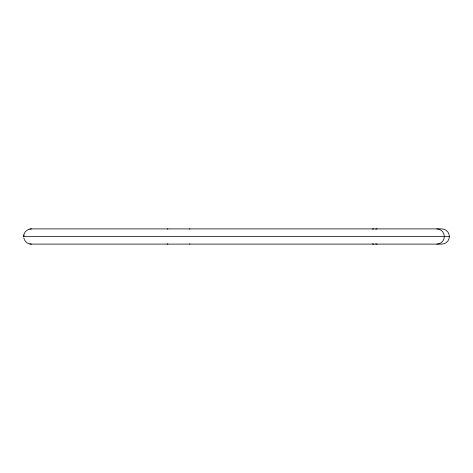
<?xml version="1.0" encoding="UTF-8"?>
<svg xmlns="http://www.w3.org/2000/svg" width="473" height="473" viewBox="0 0 473 473"><rect width="100%" height="100%" fill="white"/><g stroke="black" fill="none" stroke-linecap="round" stroke-linejoin="round"><path stroke-width="0.71" d="M29.87 229.027L31.413 228.897M449.35 236.5L23.65 236.5C23.626 232.432 27.174 228.843 31.253 228.897L441.747 228.897A7.603 7.603 0 0 1 449.35 236.5A7.603 7.603 0 0 1 441.747 244.103L31.253 244.103C27.688 244.121 24.407 241.396 23.78 237.884M29.87 243.973L31.413 244.103M373.806 244.103A3.802 3.713 -90 0 1 372.44 243.837M436.898 228.897A7.603 7.42 -90 0 1 444.318 236.5A7.603 7.42 -90 0 1 436.898 244.103M372.44 229.163A3.802 3.713 -90 0 1 373.806 228.897M189.963 243.837A3.802 1.271 -90 0 1 189.496 244.103M167.903 244.103A7.603 2.542 90 0 1 167.206 243.808M167.206 229.192A7.603 2.542 90 0 1 167.903 228.897M189.496 228.897A3.802 1.271 -90 0 1 189.963 229.163M377.129 244.103A3.802 3.802 0 0 1 375.733 243.837M375.733 229.163A3.802 3.802 0 0 1 377.129 228.897M23.78 235.116L23.721 236.5L23.816 235.116"/></g></svg>
